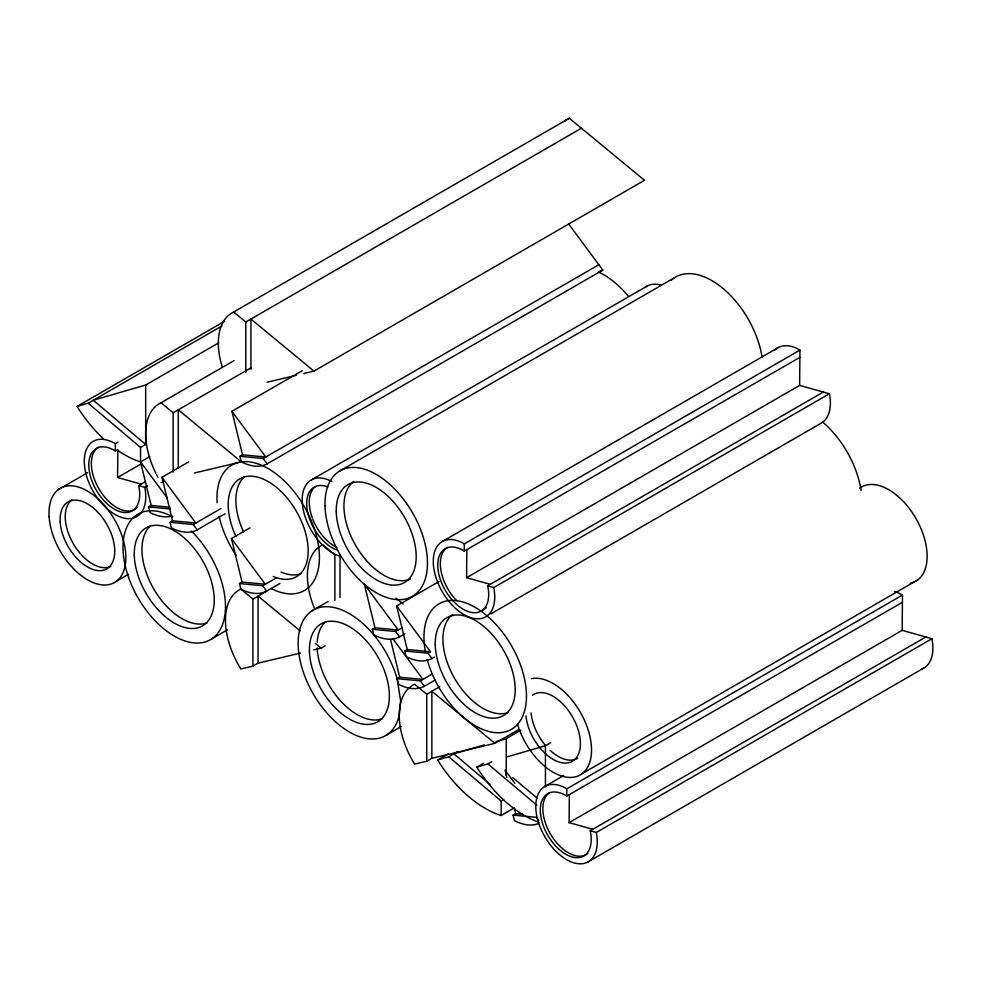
<?xml version="1.0" encoding="UTF-8"?>
<svg xmlns="http://www.w3.org/2000/svg" width="982" height="982" viewBox="0 0 982 982"><rect width="100%" height="100%" fill="white"/><g stroke="black" fill="none" stroke-linecap="round" stroke-linejoin="round"><path stroke-width="1.47" d="M145.226 481.855L138.683 485.636A36.003 20.782 60 0 1 118.638 511.192A36.003 20.782 60 0 1 88.834 466.978A36.003 20.782 60 0 1 115.275 450.922L115.348 443.668L118 442.133M141.248 484.151L117.582 477.51L117.84 449.449L115.275 450.922M823.297 392.051L487.673 585.812A36.003 20.782 60 0 1 467.628 611.369A36.003 20.782 60 0 1 437.812 567.166A36.003 20.782 60 0 1 464.265 551.111L464.326 543.856L799.962 350.083L799.63 385.398L466.573 577.686L466.831 549.638M925.817 636.999L590.194 830.772A36.003 20.782 60 0 1 570.149 856.329A36.003 20.782 60 0 1 540.346 812.114A36.003 20.782 60 0 1 566.786 796.058L566.86 788.804L902.483 595.043L902.163 630.346L569.094 822.646L569.351 794.585M222.337 367.243A65.892 38.053 60 0 1 233.691 312.006L569.315 118.233L644.462 180.295L313.958 371.11L303.696 373.541M103.564 438.917A101.662 58.699 60 0 1 77.062 406.425L224.313 321.409M77.062 406.425L88.159 403.197L222.03 325.901M245.795 372.264L245.795 322.01L581.43 128.237M170.046 507.24L151.154 505.46L140.549 461.933L140.549 447.424L145.68 444.465L93.278 400.239L145.68 385.018L218.679 342.865M155.868 473.287A65.892 38.053 60 0 1 161.048 402.767L234.011 360.639M173.151 472.158L173.151 412.759L251.282 367.661M58.319 489.601L87.508 472.759M118 450.578A101.662 58.699 60 0 0 140.549 461.933L149.841 456.569M117.582 477.51L141.469 463.713M231.936 411.311L265.778 457.023L242.529 454.838L231.936 411.311L302.26 370.705M161.981 477.301L195.823 523.025L172.574 520.828L161.981 477.301L188.519 461.982M115.348 443.668A43.478 25.102 60 0 0 84.366 464.007A43.478 25.102 60 0 0 120.037 516.9A43.478 25.102 60 0 0 144.796 487.354L147.447 485.82M172.157 515.967A56.612 32.688 60 0 1 149.939 512.481L148.589 506.933L151.154 505.46M568.553 223.822L602.801 270.075L267.178 463.848A56.612 32.688 60 0 1 241.314 461.859L239.964 456.311L242.529 454.838M239.964 456.311L263.213 458.508L598.836 264.735M225.087 513.758L197.222 529.85A56.612 32.688 60 0 1 171.371 527.862L170.021 522.314L172.574 520.828M170.021 522.314L193.27 524.498L221.036 508.467M116.527 581.172L128.47 574.274M311.429 479.867L647.052 286.093M338.974 471.421L674.597 277.648M231.457 538.541L265.3 584.253L242.051 582.068L231.457 538.541L250.029 527.813M300.578 653.055L258.07 663.145L252.939 666.103L240.835 668.975A65.892 38.053 60 0 1 240.835 589.09L239.485 583.541L242.051 582.068M239.485 583.541L262.734 585.738L275.917 578.128M252.939 666.103L252.939 599.094L279.968 583.418M211.498 639.037L227.407 629.843M312.153 610.694L328.074 601.5M442.501 541.389L778.125 347.616M464.265 551.111L799.888 357.338M313.774 649.924L321.102 648.194L325.091 645.886M396.654 606.004L430.497 651.717L407.248 649.532L396.654 606.004L439.114 581.479M404.915 633.758L399.613 636.815A56.612 32.688 60 0 1 373.749 634.826L372.399 629.29L374.964 627.805L398.213 629.99L364.371 584.278L374.964 627.805M372.399 629.29L395.648 631.475L402.19 627.694M464.326 543.856A43.478 25.102 60 0 0 433.357 564.196A43.478 25.102 60 0 0 469.028 617.089A43.478 25.102 60 0 0 493.786 587.531L829.409 393.77L799.63 385.398M434.547 657.007L431.896 658.541A56.612 32.688 60 0 1 406.045 656.553L404.694 651.005L407.248 649.532M490.828 613.885L821.148 423.181A43.478 25.102 60 0 0 829.409 393.77M404.694 651.005L427.943 653.19L430.497 651.717M434.977 680.109L424.359 686.234A56.612 32.688 60 0 1 398.496 684.245A72.459 41.833 60 0 0 318.831 607.698A72.459 41.833 60 0 0 321.212 705.972A72.459 41.833 60 0 0 399.257 715.301L400.619 700.731L397.145 678.709L399.711 677.224L422.96 679.409L392.677 638.509M397.145 678.709L420.394 680.894L432.252 674.045M426.728 694.237L414.625 684.233A65.892 38.053 60 0 0 414.625 764.119L426.728 761.246L426.728 694.237L439.813 686.676M386.65 734.966L401.245 726.545M426.728 761.246L431.859 758.288L494.891 743.337L518.778 729.54M522.927 814.311L515.66 813.636L514.249 807.83L501.127 815.526A101.662 58.699 60 0 1 437.641 760.007L448.258 753.881M437.641 760.007L448.737 756.791L457.845 751.525M496.07 741.557L506.258 738.599L520.853 730.178M538.922 822.192A101.662 58.699 60 0 1 476.822 767.138L483.451 763.309M476.822 767.138L487.919 763.91L491.761 761.688M507.596 756.717L545.44 745.719L550.742 742.662M501.127 815.526L501.127 801.017L503.692 799.532M545.022 786.337L563.594 775.62M582.191 773.62L917.814 579.846M538.541 823.481A56.612 32.688 60 0 1 514.458 820.657L513.107 815.109L515.66 813.636M566.786 796.058L902.409 602.285M566.86 788.804A43.478 25.102 60 0 0 535.877 809.143A43.478 25.102 60 0 0 571.549 862.049A43.478 25.102 60 0 0 596.307 832.491L931.93 638.717L902.163 630.346M588.046 861.901L923.669 668.128M484.421 744.945L453.856 753.832L489.957 784.299M267.043 382.231L296.368 375.284M194.399 472.993L241.314 461.859L178.282 409.801L178.282 467.678M161.048 482.641L163.736 482.002M148.589 506.933L170.389 508.983M513.107 815.109L536.356 817.294L538.725 820.51M466.573 577.686L490.227 584.339M138.683 485.636L144.796 487.354M487.673 585.812L493.786 587.531M569.094 822.646L592.76 829.287M590.194 830.772L596.307 832.491M313.958 371.11L250.926 319.052L250.926 369.306M233.691 312.006L245.795 322.01M161.048 402.767L173.151 412.759M396.028 598.136L403.037 603.918M494.891 743.337L431.859 691.279L431.859 758.288M300.087 630.837L258.07 596.135L258.07 663.145M315.271 643.37L321.102 648.194M252.939 599.094L240.835 589.09A56.612 32.688 60 0 0 266.699 591.078L262.734 585.738M88.159 403.197L140.549 447.424M512.837 777.658L537.289 798.305M487.919 763.91L536.823 805.191M448.737 756.791L501.127 801.017M427.943 653.19L431.896 658.541M514.863 783.341L505.067 770.097L506.835 777.351M395.648 631.475L399.613 636.815M263.213 458.508L267.178 463.848M420.394 680.894L424.359 686.234M193.27 524.498L197.222 529.85M140.549 461.933L167.271 498.021M390.529 639.503L399.711 677.224M545.44 745.719L545.44 786.889M506.258 738.599L506.258 775.191M340.005 554.904L340.005 597.547M334.874 600.505L334.874 554.818L322.771 544.826A65.892 38.053 60 0 0 314.461 608.435M145.68 385.018L145.68 444.465M587.837 853.481A36.003 20.782 60 0 1 551.896 836.357A36.003 20.782 60 0 1 548.901 793.125M931.93 638.717A43.478 25.102 60 0 1 921.251 669.196M894.516 591.545A43.478 25.102 60 0 1 902.483 595.043M532.391 695.293A38.629 22.304 60 0 1 575.44 722.629A38.629 22.304 60 0 1 562.821 762.928A38.629 22.304 60 0 1 525.959 715.866M531.458 678.672A54.354 31.375 60 0 1 586.254 724.569A54.354 31.375 60 0 1 570.198 777.449A54.354 31.375 60 0 1 517.588 724.36M577.686 758.239A38.629 22.304 60 0 1 550.129 750.358M545.427 745.375A38.629 22.304 60 0 1 531.078 712.907M859.606 488.287A54.354 31.375 60 0 1 917.384 521.086A54.354 31.375 60 0 1 910.326 583.234M425.488 652.097A72.459 41.833 60 0 1 487.563 616.279A72.459 41.833 60 0 1 513.426 728.067A72.459 41.833 60 0 1 427.182 659.438M456.569 600.481A36.003 20.782 60 0 1 447.547 547.355M486.409 607.527A36.003 20.782 60 0 1 482.813 610.08M774.945 349.985A43.478 25.102 60 0 1 799.962 350.083M508.136 712.527A56.539 32.639 60 0 1 454.212 677.715A56.539 32.639 60 0 1 452.69 614.474M822.707 422.088A72.459 41.833 60 0 1 861.116 490.362M410.464 578.95A56.539 32.639 60 0 1 355.828 545.759A56.539 32.639 60 0 1 353.68 481.45M671.332 280.165A72.459 41.833 60 0 1 723.624 289.003A72.459 41.833 60 0 1 762.118 357.338M564.822 121.031A65.892 38.053 60 0 1 569.315 118.233M217.096 502.735A72.459 41.833 60 0 1 264.674 466.695A72.459 41.833 60 0 1 319.334 553.652A72.459 41.833 60 0 1 270.971 588.439M236.097 555.358A72.459 41.833 60 0 1 219.084 516.336M602.801 270.075A56.612 32.688 60 0 1 599.155 271.584M340.582 556.45A43.478 25.102 60 0 1 302.505 505.104A43.478 25.102 60 0 1 331.928 481.585M336.556 549.859A36.003 20.782 60 0 1 307.059 508.897A36.003 20.782 60 0 1 327.865 486.912M336.801 547.379A36.003 20.782 60 0 1 312.706 518.975M312.202 517.624A36.003 20.782 60 0 1 315.296 486.655M644.879 287.579A43.478 25.102 60 0 1 660.911 285.087M382.317 718.775A56.539 32.639 60 0 1 340.95 701.32A56.539 32.639 60 0 1 317.174 647.997M317.211 642.154A56.539 32.639 60 0 1 325.754 621.631M235.889 536.319A56.539 32.639 60 0 1 250.349 476.147A56.539 32.639 60 0 1 306.445 536.454A56.539 32.639 60 0 1 273.229 576.459M301.093 573.697A56.539 32.639 60 0 1 280.913 572.027M243.573 531.876A56.539 32.639 60 0 1 244.53 476.565M598.357 272.002A72.459 41.833 60 0 1 628.161 295.987M157.979 477.35A65.892 38.053 60 0 1 156.543 474.65M191.453 531.102A72.459 41.833 60 0 1 212.002 638.693A72.459 41.833 60 0 1 127.635 574.568A72.459 41.833 60 0 1 172.795 516.913M207.165 622.833A56.539 32.639 60 0 1 153.843 589.102A56.539 32.639 60 0 1 150.602 525.701M137.419 507.35A36.003 20.782 60 0 1 100.409 491.245A36.003 20.782 60 0 1 98.568 447.166M110.733 566.467A38.629 22.304 60 0 1 73.392 543.856A38.629 22.304 60 0 1 71.858 499.887M435.259 644.818A56.539 32.639 60 0 0 496.192 717.989A56.539 32.639 60 0 0 494.228 636.937A56.539 32.639 60 0 0 435.259 644.818M325.005 505.669A72.459 41.833 60 0 0 403.086 599.45A72.459 41.833 60 0 0 400.57 495.554A72.459 41.833 60 0 0 325.005 505.669M336.261 511.794A56.539 32.639 60 0 0 397.182 584.965A56.539 32.639 60 0 0 395.218 503.913A56.539 32.639 60 0 0 336.261 511.794M309.44 651.066A56.539 32.639 60 0 0 370.361 724.25A56.539 32.639 60 0 0 368.397 643.185A56.539 32.639 60 0 0 309.44 651.066M134.288 555.137A56.539 32.639 60 0 0 195.209 628.308A56.539 32.639 60 0 0 193.245 547.244A56.539 32.639 60 0 0 134.288 555.137M60.184 521.982A38.629 22.304 60 0 0 102.791 570.333A38.629 22.304 60 0 0 99.305 513.832A38.629 22.304 60 0 0 60.184 521.982M49.1 516.532A54.354 31.375 60 0 0 109.051 584.56A54.354 31.375 60 0 0 104.129 505.067A54.354 31.375 60 0 0 49.1 516.532"/></g></svg>
